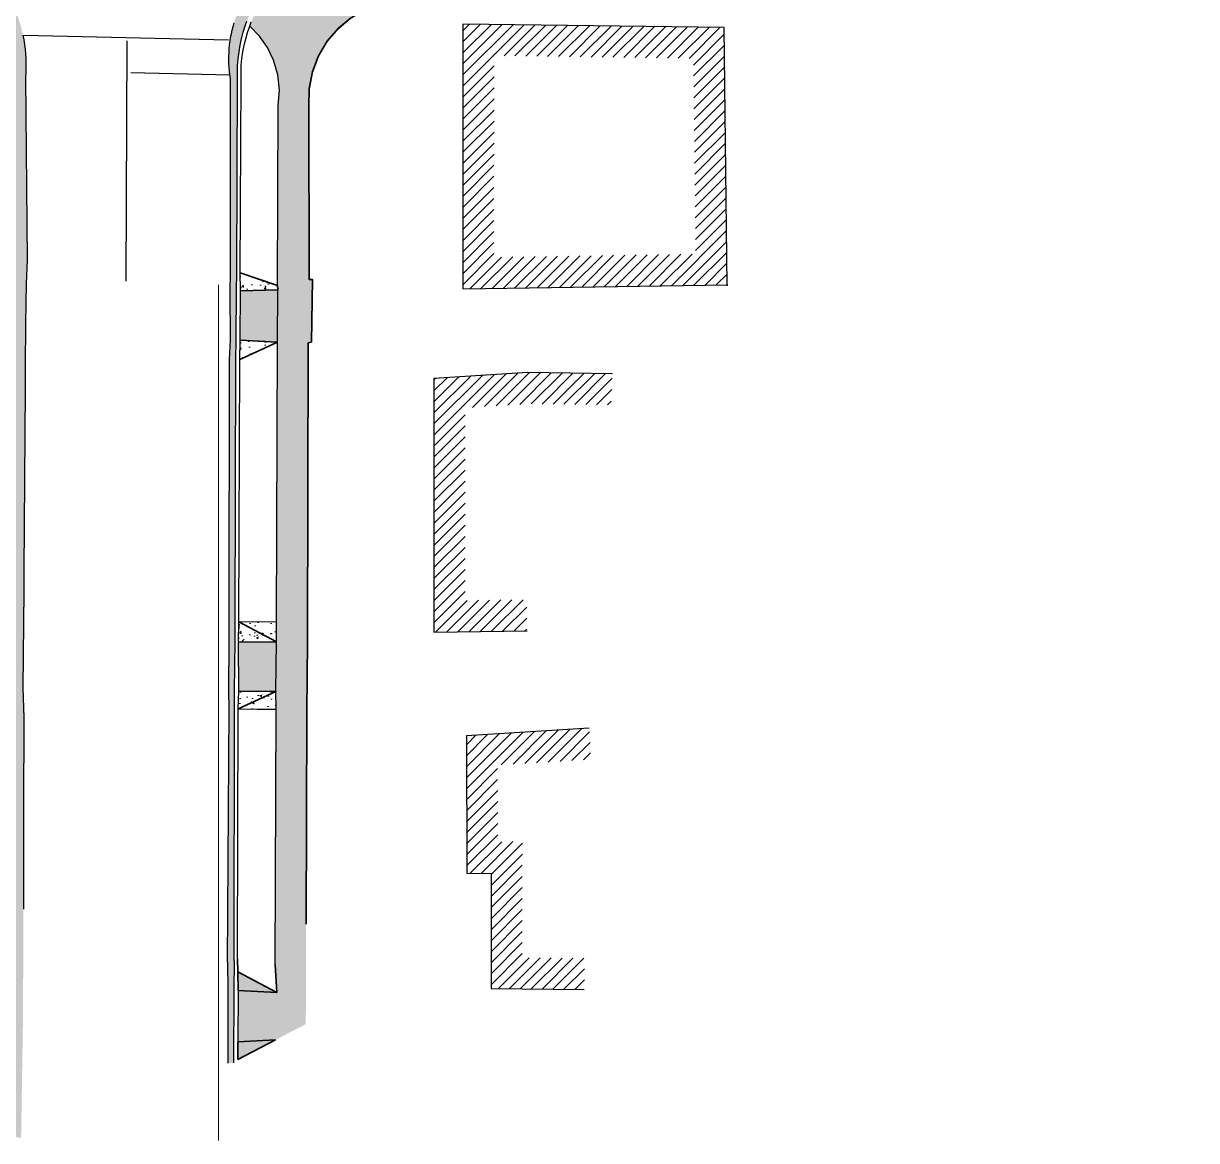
# Model space of a CAD drawing. Header units: feet. Extents: x 6437489 to 6438139, y 1883671 to 1884291.
# Drawn here: x 6437803.7 to 6437991.7, y 1883670.6 to 1883849.6 of the extents above; entities that cross this region are included whole.
import ezdxf
from ezdxf.lldxf.tags import DXFTag

# ---------------------------------------------------------------- set-up
doc = ezdxf.new("R2010")
doc.units = ezdxf.units.FT
doc.header["$MEASUREMENT"] = 0
for name, color, linetype, lineweight in [('V-DETL-PATT-BLDG-', 253, 'Continuous', 13), ('V-DETL-PATT-CONC-', 253, 'Continuous', 13), ('VF-BLDG-LINE-', 253, 'Continuous', 25), ('VF-ROAD-DRIV-LINE-', 253, 'Continuous', 35), ('VF-ROAD-STRP-WHIT-LINE-', 253, 'Continuous', 25), ('VF-ROAD-STRP-YELO-LINE-', 253, 'Continuous', 25), ('VF-SSWR-PIPE-LINE-QLA-', 253, 'SEWER', 15), ('VF-TOPO-CONC-EDGE-LINE-', 253, 'Continuous', 25), ('VF-TOPO-CONC-GTFL-LINE-', 253, 'Continuous', 25), ('VF-TOPO-CONC-LIPG-LINE-', 253, 'Continuous', 25), ('VF-TOPO-CONC-SWLK-LINE-', 253, 'Continuous', 25), ('VF-TOPO-CONC-TBCB-LINE-', 253, 'Continuous', 25), ('VF-TOPO-CONC-TBWK-LINE-', 253, 'Continuous', 35)]:
    doc.layers.add(name, color=color, linetype=linetype, lineweight=lineweight)
doc.styles.get("Standard").update_dxf_attribs({"font": 'arial.ttf'})
tags = doc.linetypes.add('SEWER', pattern='A,1,-0.03,["SS",Standard,S=0.08,R=0,X=0,Y=-0.04],-0.16,1', length=2.19).pattern_tags.tags
tags[6] = DXFTag(74, 10)
pattern_1 = [(50, (1025.4142, -610.477), (3.586300913, -0.3137606749), [0.375, -4.125]), (355, (1025.4142, -610.477), (-0.693756668, 3.7609606685), [0.3, -3.3]), (100.45144446, (1025.713, -610.5032), (2.8925442336, 3.4471999548), [0.31870096, -3.50571056]), (46.1842, (1025.414, -609.477), (5.3362066534, -0.827596404), [0.5625, -6.1875]), (96.63563549, (1025.859, -609.546), (4.6733097284, 4.870593004), [0.47805171, -5.2585688]), (351.18416399, (1025.414, -609.477), (4.6733097253, 4.8705930013), [0.45, -4.950000005]), (21, (1025.9142, -609.727), (2.9845352606, -2.0130944533), [0.375, -4.125]), (326, (1025.9142, -609.727), (1.2165766596, 3.6257502252), [0.3, -3.3]), (71.45144474, (1026.163, -609.895), (4.2011118836, 1.612655764), [0.31870095, -3.50571056]), (37.5, (1025.4142, -610.4771), (0.06079927659, 1.66446926916), [0, -3.26, 0, -3.35, 0, -3.3125]), (7.5, (1025.4142, -610.477), (1.3153476872, 1.9720585594), [0, -1.91, 0, -3.185, 0, -1.2625]), (327.5, (1024.2992, -610.4771), (2.66911218086, -0.11277435867), [0, -1.25, 0, -3.9, 0, -5.175]), (317.5, (1023.7992, -610.477), (2.9159308467, 0.5005249117), [0, -1.625, 0, -2.59, 0, -3.675])]
pattern_2 = [(45, (0, 0), (-0.88388347648, 0.88388347648), [])]

msp = doc.modelspace()

# ---------------------------------------------------------------- hatches: boundary and pattern name
at = {"layer": 'V-DETL-PATT-BLDG-'}
h = msp.add_hatch(dxfattribs=at)
h.set_pattern_fill('ANSI31', color=256, scale=10)
h.set_pattern_definition(pattern_2)
h.paths.add_polyline_path([(6437916.04, 1883848.92), (6437874.17, 1883849.49), (6437874.13, 1883807.06), (6437916.52, 1883807.72)])
h.paths.add_polyline_path([(6437879.17, 1883844.42), (6437911.1, 1883843.98), (6437911.47, 1883812.65), (6437879.13, 1883812.14)], flags=16)
h = msp.add_hatch(dxfattribs=at)
h.set_pattern_fill('ANSI31', color=256, scale=10)
h.set_pattern_definition(pattern_2)
h.paths.add_polyline_path([(6437898.13, 1883793.48), (6437884.59, 1883793.65), (6437869.53, 1883792.71), (6437869.5, 1883752.09), (6437884.39, 1883752.29), (6437884.39, 1883757.29), (6437874.5, 1883757.16), (6437874.53, 1883788.01), (6437884.71, 1883788.65), (6437897.9, 1883788.49)])
h = msp.add_hatch(dxfattribs=at)
h.set_pattern_fill('ANSI31', color=256, scale=10)
h.set_pattern_definition(pattern_2)
h.paths.add_polyline_path([(6437879.73, 1883730.77), (6437894.7, 1883731.69), (6437894.4, 1883736.68), (6437874.72, 1883735.47), (6437874.77, 1883713.41), (6437878.68, 1883713.47), (6437878.67, 1883694.98), (6437893.64, 1883694.85), (6437893.64, 1883699.85), (6437883.68, 1883699.94), (6437883.69, 1883718.55), (6437879.76, 1883718.49)])
at = {"layer": 'V-DETL-PATT-CONC-'}
h = msp.add_hatch(dxfattribs=at)
h.set_pattern_fill('AR-CONC', color=256, scale=0.5)
h.set_pattern_definition(pattern_1)
h.paths.add_polyline_path([(6437844.28, 1883750.53), (6437838.23, 1883750.49), (6437838.25, 1883742.64), (6437844.21, 1883742.57)])
h.paths.add_polyline_path([(6437801.32, 1883763.16), (6437795.29, 1883763.18), (6437795.16, 1883738.39), (6437801.28, 1883738.53)], flags=17)
h.paths.add_polyline_path([(6437801.62, 1883801.51), (6437795.36, 1883801.53), (6437795.39, 1883794.45), (6437801.57, 1883794.44)], flags=17)
h.paths.add_polyline_path([(6437801.57, 1883794.44), (6437795.39, 1883794.45), (6437795.38, 1883791.69), (6437801.48, 1883791.24)], flags=17)
h.paths.add_polyline_path([(6437801.65, 1883807.98), (6437795.39, 1883807.93), (6437795.36, 1883801.53), (6437801.62, 1883801.51)], flags=17)
h.paths.add_polyline_path([(6437801.57, 1883811.46), (6437795.52, 1883811.49), (6437795.39, 1883807.93), (6437801.65, 1883807.98)], flags=17)
h.paths.add_polyline_path([(6437844.49, 1883806.92), (6437838.5, 1883806.79), (6437838.48, 1883798.88), (6437844.43, 1883798.56)])
h.paths.add_polyline_path([(6437844.11, 1883856.56), (6437843.68, 1883856), (6437843.27, 1883855.43), (6437842.88, 1883854.84), (6437842.51, 1883854.25), (6437842.15, 1883853.64), (6437841.8, 1883853.03), (6437841.47, 1883852.41), (6437841.15, 1883851.78), (6437848.98, 1883850.11), (6437850.45, 1883851.58)])
h.paths.add_polyline_path([(6437847.49, 1883860.04), (6437847.02, 1883859.66), (6437846.57, 1883859.25), (6437846.13, 1883858.83), (6437845.7, 1883858.4), (6437845.29, 1883857.95), (6437844.88, 1883857.5), (6437844.11, 1883856.56), (6437850.45, 1883851.58), (6437852.2, 1883853.31)])
h.paths.add_polyline_path([(6437852.71, 1883860.73), (6437851.23, 1883860.76), (6437848.56, 1883860.8), (6437848.05, 1883860.46), (6437847.49, 1883860.04), (6437852.2, 1883853.31), (6437853.64, 1883854.8)])
h.paths.add_polyline_path([(6437798.06, 1883854.7), (6437797.71, 1883855.27), (6437797.33, 1883855.83), (6437796.93, 1883856.37), (6437790.23, 1883851.44), (6437791.65, 1883849.98), (6437799.64, 1883851.71), (6437799.04, 1883852.92), (6437798.72, 1883853.52), (6437798.4, 1883854.11)], flags=17)
h.paths.add_polyline_path([(6437796.51, 1883856.9), (6437796.07, 1883857.41), (6437795.62, 1883857.9), (6437795.14, 1883858.39), (6437794.66, 1883858.86), (6437794.16, 1883859.31), (6437793.64, 1883859.75), (6437793.12, 1883860.17), (6437788.14, 1883853.66), (6437790.23, 1883851.44), (6437796.93, 1883856.37)], flags=17)
h.paths.add_polyline_path([(6437793.12, 1883860.17), (6437792.6, 1883860.57), (6437792.06, 1883860.95), (6437791.51, 1883861.31), (6437791.1, 1883861.56), (6437790.75, 1883861.57), (6437789.72, 1883861.58), (6437789.14, 1883861.58), (6437787.83, 1883861.59), (6437787.38, 1883861.6), (6437784.81, 1883861.6), (6437783.31, 1883861.62), (6437782.82, 1883861.27), (6437780.72, 1883860.32), (6437778.47, 1883859.81), (6437740.04, 1883859.32), (6437697.1, 1883859.36), (6437681.57, 1883859.39), (6437529.26, 1883860.19), (6437530.74, 1883854.98), (6437664.87, 1883854.64), (6437666.96, 1883854.63), (6437670.59, 1883854.62), (6437674.1, 1883854.6), (6437675.78, 1883854.6), (6437679.72, 1883854.58), (6437681.7, 1883854.57), (6437696.96, 1883854.49), (6437740.75, 1883854.59), (6437771.76, 1883854.69), (6437774.65, 1883854.28), (6437777.45, 1883853.47), (6437780.1, 1883852.28), (6437782.56, 1883850.71), (6437784.78, 1883848.82), (6437786.7, 1883846.63), (6437788.31, 1883844.17), (6437789.54, 1883841.51), (6437790.39, 1883838.69), (6437790.82, 1883835.79), (6437790.84, 1883832.85), (6437790.62, 1883806.05), (6437790.44, 1883783.68), (6437790.37, 1883762.96), (6437790.35, 1883736.19), (6437789.74, 1883732.8), (6437789.61, 1883724.73), (6437777.68, 1883724.75), (6437777.72, 1883723.9), (6437777.79, 1883722.86), (6437789.63, 1883722.83), (6437789.76, 1883713.95), (6437789.76, 1883713.36), (6437790.2, 1883713.31), (6437795.01, 1883713.26), (6437795.3, 1883713.31), (6437795.6, 1883713.34), (6437795.91, 1883713.36), (6437796.22, 1883713.35), (6437796.53, 1883713.33), (6437796.84, 1883713.28), (6437797.14, 1883713.22), (6437797.45, 1883713.15), (6437797.75, 1883713.06), (6437798.04, 1883712.95), (6437798.33, 1883712.82), (6437798.6, 1883712.68), (6437798.87, 1883712.53), (6437799.12, 1883712.36), (6437799.36, 1883712.18), (6437799.59, 1883711.98), (6437799.92, 1883711.64), (6437800.22, 1883711.27), (6437800.5, 1883710.87), (6437800.73, 1883710.44), (6437800.93, 1883710), (6437801.07, 1883709.54), (6437801.13, 1883709.31), (6437801.17, 1883709.08), (6437801.2, 1883708.84), (6437801.21, 1883708.61), (6437801.2, 1883708.26), (6437801.17, 1883707.91), (6437801.23, 1883706.97), (6437801.14, 1883697.27), (6437801.24, 1883691.2), (6437801.21, 1883671.45), (6437801.77, 1883671.39), (6437803.37, 1883671.05), (6437803.68, 1883690.8), (6437803.7, 1883696.62), (6437803.74, 1883707.72), (6437803.77, 1883723.74), (6437803.82, 1883738.42), (6437803.65, 1883743.18), (6437803.8, 1883758.73), (6437803.82, 1883761.91), (6437804.03, 1883791.09), (6437804.04, 1883794.54), (6437804.09, 1883801.55), (6437804.19, 1883807.96), (6437804.33, 1883811.66), (6437804.06, 1883840.93), (6437804.11, 1883841.68), (6437804.14, 1883842.43), (6437804.14, 1883843.18), (6437804.12, 1883843.94), (6437804.07, 1883844.69), (6437804, 1883845.45), (6437803.91, 1883846.2), (6437803.79, 1883846.95), (6437803.65, 1883847.7), (6437803.49, 1883848.44), (6437803.31, 1883849.17), (6437803.1, 1883849.9), (6437802.87, 1883850.62), (6437802.62, 1883851.33), (6437802.35, 1883852.03), (6437802.05, 1883852.72), (6437801.72, 1883853.42), (6437801.36, 1883854.12), (6437800.98, 1883854.8), (6437800.58, 1883855.47), (6437800.16, 1883856.13), (6437799.72, 1883856.77), (6437799.26, 1883857.4), (6437798.78, 1883858.02), (6437798.34, 1883858.56), (6437797.88, 1883859.1), (6437797.4, 1883859.62), (6437796.92, 1883860.13), (6437796.42, 1883860.62), (6437795.9, 1883861.1), (6437795.44, 1883861.51), (6437794.08, 1883861.53), (6437793.8, 1883861.53), (6437792.9, 1883861.54), (6437791.1, 1883861.56), (6437791.51, 1883861.31), (6437792.06, 1883860.95), (6437792.6, 1883860.57), (6437793.12, 1883860.17), (6437793.64, 1883859.75), (6437794.16, 1883859.31), (6437794.66, 1883858.86), (6437795.14, 1883858.39), (6437795.62, 1883857.9), (6437796.07, 1883857.41), (6437796.51, 1883856.9), (6437796.93, 1883856.37), (6437797.33, 1883855.83), (6437797.71, 1883855.27), (6437798.06, 1883854.7), (6437798.4, 1883854.11), (6437798.72, 1883853.52), (6437799.04, 1883852.92), (6437799.64, 1883851.71), (6437800.21, 1883850.52), (6437800.48, 1883849.91), (6437800.72, 1883849.3), (6437800.89, 1883848.8), (6437801.05, 1883848.28), (6437801.19, 1883847.77), (6437801.32, 1883847.25), (6437801.43, 1883846.72), (6437801.52, 1883846.19), (6437801.6, 1883845.65), (6437801.66, 1883845.12), (6437801.71, 1883844.58), (6437801.74, 1883844.04), (6437801.75, 1883843.5), (6437801.75, 1883842.96), (6437801.73, 1883842.43), (6437801.7, 1883841.89), (6437801.65, 1883841.36), (6437801.58, 1883840.83), (6437801.57, 1883811.46), (6437801.65, 1883807.98), (6437801.62, 1883801.51), (6437801.57, 1883794.44), (6437801.48, 1883791.24), (6437801.32, 1883763.17), (6437801.32, 1883763.16), (6437801.28, 1883738.53), (6437801.28, 1883738.54), (6437800.92, 1883737.21), (6437800.21, 1883736.03), (6437799.22, 1883735.08), (6437797.98, 1883734.42), (6437796.6, 1883734.12), (6437795.2, 1883734.21), (6437795.16, 1883738.39), (6437795.29, 1883763.18), (6437795.38, 1883791.69), (6437795.39, 1883794.45), (6437795.36, 1883801.53), (6437795.39, 1883807.93), (6437795.52, 1883811.49), (6437795.69, 1883839.29), (6437795.63, 1883841.07), (6437795.89, 1883842.83), (6437796.45, 1883844.52), (6437797.52, 1883846.41), (6437798.96, 1883848.03), (6437800.72, 1883849.3), (6437800.48, 1883849.91), (6437800.21, 1883850.52), (6437799.64, 1883851.71), (6437791.65, 1883849.98), (6437790.23, 1883851.44), (6437788.14, 1883853.66)])
h.paths.add_polyline_path([(6437799.57, 1884053.98), (6437799.87, 1884054.63), (6437794.38, 1884057.24), (6437794.03, 1884056.38), (6437793.64, 1884055.53), (6437793.2, 1884054.71), (6437792.72, 1884053.91), (6437796.87, 1884049.75), (6437797.32, 1884050.3), (6437797.75, 1884050.88), (6437798.16, 1884051.47), (6437798.55, 1884052.08), (6437798.91, 1884052.7), (6437799.25, 1884053.33)])
h.paths.add_polyline_path([(6437796.54, 1884049.38), (6437796.87, 1884049.75), (6437792.72, 1884053.91), (6437792.43, 1884053.47), (6437792.13, 1884053.05), (6437791.81, 1884052.63), (6437791.49, 1884052.22), (6437790.8, 1884051.43), (6437790.08, 1884050.67), (6437793.97, 1884047.02), (6437794.74, 1884047.66), (6437795.48, 1884048.32), (6437796.2, 1884049.02)])
h.paths.add_polyline_path([(6437790.08, 1884050.67), (6437789.34, 1884049.96), (6437788.58, 1884049.28), (6437787.78, 1884048.63), (6437786.95, 1884048.03), (6437789.03, 1884043.87), (6437790.3, 1884044.6), (6437791.57, 1884045.35), (6437792.19, 1884045.74), (6437792.8, 1884046.15), (6437793.39, 1884046.57), (6437793.97, 1884047.02)])
h = msp.add_hatch(dxfattribs=at)
h.set_pattern_fill('AR-CONC', color=256, scale=0.5)
h.set_pattern_definition([(50, (746.673, -685.2583), (3.586300913, -0.3137606749), [0.375, -4.125]), (355, (746.673, -685.2583), (-0.693756668, 3.7609606685), [0.3, -3.3]), (100.45144446, (746.9718, -685.2844), (2.8925442336, 3.4471999548), [0.31870096, -3.50571056]), (46.1842, (746.673, -684.2583), (5.3362066534, -0.827596404), [0.5625, -6.1875]), (96.63563549, (747.1176, -684.327), (4.6733097284, 4.870593004), [0.47805171, -5.2585688]), (351.18416399, (746.673, -684.2583), (4.6733097253, 4.8705930013), [0.45, -4.950000005]), (21, (747.173, -684.5083), (2.9845352606, -2.0130944533), [0.375, -4.125]), (326, (747.173, -684.5083), (1.2165766596, 3.6257502252), [0.3, -3.3]), (71.45144474, (747.4216, -684.676), (4.2011118836, 1.612655764), [0.31870095, -3.50571056]), (37.5, (746.6729, -685.2583), (0.06079927659, 1.66446926916), [0, -3.26, 0, -3.35, 0, -3.3125]), (7.5, (746.673, -685.2583), (1.3153476872, 1.9720585594), [0, -1.91, 0, -3.185, 0, -1.2625]), (327.5, (745.5579, -685.2583), (2.66911218086, -0.11277435867), [0, -1.25, 0, -3.9, 0, -5.175]), (317.5, (745.058, -685.2583), (2.9159308467, 0.5005249117), [0, -1.625, 0, -2.59, 0, -3.675])])
h.paths.add_polyline_path([(6437849.57, 1883862.05), (6437850.18, 1883862.41), (6437850.81, 1883862.75), (6437851.45, 1883863.07), (6437852.09, 1883863.37), (6437852.74, 1883863.65), (6437853.39, 1883863.92), (6437854.05, 1883864.16), (6437854.73, 1883864.39), (6437855.41, 1883864.6), (6437856.09, 1883864.78), (6437856.78, 1883864.95), (6437857.48, 1883865.1), (6437858.18, 1883865.24), (6437858.88, 1883865.35), (6437859.59, 1883865.44), (6437860.3, 1883865.51), (6437861, 1883865.56), (6437861.71, 1883865.59), (6437862.42, 1883865.6), (6437863.12, 1883865.59), (6437885.54, 1883865.52), (6437922.86, 1883865.52), (6437970.56, 1883865.28), (6438008.73, 1883865.33), (6438043.48, 1883865.2), (6438051.69, 1883865.4), (6438060.09, 1883865.59), (6438068.31, 1883865.29), (6438087.81, 1883865.14), (6438088.88, 1883865.1), (6438089.95, 1883865.02), (6438091.02, 1883864.88), (6438092.08, 1883864.7), (6438093.14, 1883864.46), (6438094.18, 1883864.18), (6438095.2, 1883863.85), (6438096.2, 1883863.48), (6438096.86, 1883863.2), (6438097.52, 1883862.89), (6438098.8, 1883862.25), (6438099.98, 1883861.61), (6438100.56, 1883861.28), (6438101.13, 1883860.94), (6438101.7, 1883860.59), (6438102.26, 1883860.22), (6438102.8, 1883859.83), (6438103.33, 1883859.42), (6438104.13, 1883858.76), (6438104.91, 1883858.06), (6438105.65, 1883857.32), (6438106.35, 1883856.55), (6438106.89, 1883855.92), (6438107.4, 1883855.26), (6438107.89, 1883854.58), (6438108.36, 1883853.89), (6438108.8, 1883853.17), (6438109.22, 1883852.45), (6438109.61, 1883851.71), (6438109.97, 1883850.96), (6438111.26, 1883852.16), (6438110.89, 1883852.88), (6438110.5, 1883853.58), (6438110.08, 1883854.27), (6438109.65, 1883854.95), (6438109.19, 1883855.62), (6438108.71, 1883856.26), (6438108.21, 1883856.89), (6438107.69, 1883857.51), (6438106.99, 1883858.27), (6438106.25, 1883859.01), (6438105.49, 1883859.72), (6438104.7, 1883860.39), (6438104.12, 1883860.85), (6438103.52, 1883861.28), (6438102.9, 1883861.69), (6438102.27, 1883862.09), (6438100.99, 1883862.85), (6438099.71, 1883863.59), (6438098.32, 1883864.39), (6438097.61, 1883864.77), (6438096.89, 1883865.12), (6438096.32, 1883865.37), (6438095.74, 1883865.6), (6438095.16, 1883865.81), (6438094.57, 1883866.01), (6438093.97, 1883866.2), (6438093.36, 1883866.36), (6438092.76, 1883866.51), (6438092.14, 1883866.64), (6438091.53, 1883866.76), (6438090.91, 1883866.86), (6438090.29, 1883866.94), (6438089.66, 1883867), (6438089.04, 1883867.05), (6438088.42, 1883867.08), (6438087.8, 1883867.09), (6438087.18, 1883867.08), (6438067.84, 1883867.39), (6438060.55, 1883867.42), (6438050.54, 1883867.33), (6438043.37, 1883867.1), (6438008.88, 1883867.26), (6437970.19, 1883867.33), (6437922.7, 1883867.48), (6437885.1, 1883867.53), (6437862.99, 1883867.37), (6437862.24, 1883867.37), (6437861.5, 1883867.36), (6437860.75, 1883867.32), (6437860, 1883867.26), (6437859.25, 1883867.18), (6437858.5, 1883867.08), (6437857.76, 1883866.96), (6437857.02, 1883866.82), (6437856.28, 1883866.66), (6437855.55, 1883866.48), (6437854.82, 1883866.28), (6437854.1, 1883866.06), (6437853.39, 1883865.81), (6437852.69, 1883865.56), (6437851.99, 1883865.28), (6437851.31, 1883864.98), (6437850.59, 1883864.64), (6437849.88, 1883864.29), (6437849.19, 1883863.91), (6437848.5, 1883863.52), (6437847.82, 1883863.1), (6437847.16, 1883862.66), (6437846.52, 1883862.2), (6437845.89, 1883861.72), (6437845.4, 1883861.32), (6437844.92, 1883860.9), (6437844.45, 1883860.47), (6437843.99, 1883860.03), (6437843.54, 1883859.58), (6437843.1, 1883859.11), (6437842.68, 1883858.64), (6437842.26, 1883858.16), (6437841.74, 1883857.53), (6437841.25, 1883856.89), (6437840.77, 1883856.23), (6437840.31, 1883855.56), (6437839.87, 1883854.87), (6437839.45, 1883854.17), (6437839.06, 1883853.46), (6437838.7, 1883852.73), (6437838.42, 1883852.12), (6437838.15, 1883851.5), (6437837.9, 1883850.87), (6437837.67, 1883850.24), (6437837.49, 1883849.67), (6437837.33, 1883849.1), (6437837.18, 1883848.52), (6437837.06, 1883847.93), (6437836.95, 1883847.34), (6437836.85, 1883846.74), (6437836.78, 1883846.15), (6437836.72, 1883845.54), (6437836.69, 1883844.94), (6437836.67, 1883844.34), (6437836.66, 1883843.74), (6437836.68, 1883843.14), (6437836.72, 1883842.54), (6437836.77, 1883841.94), (6437836.84, 1883841.35), (6437836.93, 1883840.76), (6437836.9, 1883809.46), (6437836.89, 1883806.75), (6437836.92, 1883798.89), (6437836.78, 1883795.71), (6437836.72, 1883753.55), (6437836.71, 1883750.58), (6437836.68, 1883742.73), (6437836.71, 1883739.8), (6437836.47, 1883699.23), (6437836.52, 1883694.64), (6437836.49, 1883683.04), (6437837.42, 1883683.08), (6437837.46, 1883694.72), (6437837.49, 1883699.44), (6437837.59, 1883739.82), (6437837.57, 1883742.7), (6437837.68, 1883750.58), (6437837.66, 1883753.7), (6437837.78, 1883795.7), (6437837.84, 1883798.9), (6437837.91, 1883806.87), (6437837.93, 1883809.63), (6437838.05, 1883840.69), (6437838.03, 1883841.77), (6437838.07, 1883842.85), (6437838.15, 1883843.93), (6437838.29, 1883845.01), (6437838.47, 1883846.08), (6437838.7, 1883847.14), (6437838.97, 1883848.18), (6437839.3, 1883849.21), (6437839.56, 1883849.93), (6437839.85, 1883850.64), (6437840.15, 1883851.35), (6437840.48, 1883852.04), (6437840.81, 1883852.69), (6437841.17, 1883853.34), (6437841.54, 1883853.97), (6437841.93, 1883854.59), (6437842.34, 1883855.21), (6437842.77, 1883855.8), (6437843.21, 1883856.39), (6437843.67, 1883856.96), (6437844.07, 1883857.43), (6437844.49, 1883857.9), (6437844.92, 1883858.35), (6437845.35, 1883858.79), (6437845.8, 1883859.22), (6437846.26, 1883859.64), (6437846.74, 1883860.05), (6437847.22, 1883860.44), (6437847.79, 1883860.87), (6437848.37, 1883861.28), (6437848.96, 1883861.67)])
h = msp.add_hatch(dxfattribs=at)
h.set_pattern_fill('AR-CONC', color=256, scale=0.5)
h.set_pattern_definition([(50, (1593.18, -487.4838), (3.586300913, -0.3137606749), [0.375, -4.125]), (355, (1593.18, -487.4838), (-0.693756668, 3.7609606685), [0.3, -3.3]), (100.45144446, (1593.479, -487.51), (2.8925442336, 3.4471999548), [0.31870096, -3.50571056]), (46.1842, (1593.18, -486.4838), (5.3362066534, -0.827596404), [0.5625, -6.1875]), (96.63563549, (1593.6247, -486.5527), (4.6733097284, 4.870593004), [0.47805171, -5.2585688]), (351.18416399, (1593.18, -486.484), (4.6733097253, 4.8705930013), [0.45, -4.950000005]), (21, (1593.68, -486.7338), (2.9845352606, -2.0130944533), [0.375, -4.125]), (326, (1593.68, -486.7338), (1.2165766596, 3.6257502252), [0.3, -3.3]), (71.45144474, (1593.9287, -486.9015), (4.2011118836, 1.612655764), [0.31870095, -3.50571056]), (37.5, (1593.18, -487.4838), (0.06079927659, 1.66446926916), [0, -3.26, 0, -3.35, 0, -3.3125]), (7.5, (1593.18, -487.4838), (1.3153476872, 1.9720585594), [0, -1.91, 0, -3.185, 0, -1.2625]), (327.5, (1592.065, -487.4838), (2.66911218086, -0.11277435867), [0, -1.25, 0, -3.9, 0, -5.175]), (317.5, (1591.565, -487.4838), (2.9159308467, 0.5005249117), [0, -1.625, 0, -2.59, 0, -3.675])])
h.paths.add_polyline_path([(6438098.25, 1883861.85), (6438097.72, 1883862.11), (6438097.18, 1883862.36), (6438096.64, 1883862.6), (6438096.1, 1883862.82), (6438094.91, 1883860.98), (6438093.37, 1883859.43), (6438091.53, 1883858.24), (6438089.36, 1883857.44), (6438087.06, 1883857.14), (6438084.76, 1883857.36), (6438068.02, 1883857.39), (6438042.88, 1883857.47), (6438009.59, 1883857.49), (6437970.84, 1883857.48), (6437966.3, 1883856.5), (6437956.21, 1883856.5), (6437951.24, 1883857.6), (6437942.36, 1883857.61), (6437937.41, 1883856.62), (6437923.14, 1883858.29), (6437922.45, 1883857.7), (6437887.49, 1883857.94), (6437862.27, 1883858.09), (6437860.89, 1883858.05), (6437859.54, 1883858.36), (6437858.28, 1883859.03), (6437857.25, 1883860.01), (6437854.17, 1883863.53), (6437853.27, 1883863.18), (6437852.38, 1883862.8), (6437853.64, 1883854.8), (6437852.2, 1883853.31), (6437850.45, 1883851.58), (6437848.98, 1883850.11), (6437841.15, 1883851.78), (6437840.84, 1883851.14), (6437840.54, 1883850.49), (6437840.26, 1883849.83), (6437840, 1883849.17), (6437841.56, 1883847.56), (6437842.85, 1883845.73), (6437843.82, 1883843.71), (6437844.5, 1883841.36), (6437844.75, 1883838.92), (6437844.57, 1883836.48), (6437844.45, 1883807.61), (6437844.49, 1883806.92), (6437844.43, 1883798.56), (6437844.32, 1883753.68), (6437844.28, 1883750.53), (6437844.21, 1883742.57), (6437844.22, 1883739.72), (6437844.08, 1883698.84), (6437844.33, 1883694.38), (6437838.13, 1883694.67), (6437838.1, 1883686.48), (6437844.14, 1883686.77), (6437848.99, 1883689.29), (6437849.15, 1883739.36), (6437849.27, 1883750.54), (6437849.36, 1883798.43), (6437849.89, 1883798.55), (6437850.07, 1883808.57), (6437849.53, 1883808.6), (6437849.5, 1883836.4), (6437849.55, 1883839.14), (6437850.07, 1883841.82), (6437851.04, 1883844.38), (6437852.44, 1883846.73), (6437854.22, 1883848.81), (6437856.1, 1883850.39), (6437858.2, 1883851.65), (6437860.47, 1883852.58), (6437862.86, 1883853.14), (6437865.3, 1883853.33), (6437867.75, 1883853.14), (6437875, 1883853.04), (6437888.38, 1883853.03), (6437950.27, 1883852.48), (6437974.15, 1883852.43), (6438007.17, 1883852.56), (6438043.11, 1883852.62), (6438065.51, 1883852.8), (6438084.48, 1883852.76), (6438088.29, 1883852.59), (6438089.21, 1883852.48), (6438090.17, 1883852.28), (6438091.11, 1883852), (6438091.96, 1883851.66), (6438092.66, 1883851.31), (6438093.18, 1883851), (6438093.84, 1883850.57), (6438094.48, 1883850.11), (6438095.19, 1883849.56), (6438095.86, 1883848.97), (6438096.51, 1883848.35), (6438097.12, 1883847.7), (6438097.66, 1883847.07), (6438098.17, 1883846.4), (6438098.64, 1883845.72), (6438099.09, 1883845.01), (6438102.01, 1883846.08), (6438099.23, 1883849.56), (6438096.2, 1883852.6), (6438093.3, 1883854.35)])
h.paths.add_polyline_path([(6438108.39, 1883852.4), (6438108, 1883853.01), (6438107.59, 1883853.61), (6438107.16, 1883854.2), (6438106.71, 1883854.77), (6438106.26, 1883855.33), (6438105.78, 1883855.89), (6438105.08, 1883856.66), (6438104.35, 1883857.4), (6438103.59, 1883858.12), (6438102.8, 1883858.8), (6438102.27, 1883859.24), (6438101.73, 1883859.66), (6438101.17, 1883860.06), (6438100.61, 1883860.46), (6438100.03, 1883860.83), (6438099.45, 1883861.19), (6438098.85, 1883861.53), (6438098.25, 1883861.85), (6438093.3, 1883854.35), (6438096.2, 1883852.6), (6438099.23, 1883849.56), (6438102.01, 1883846.08), (6438109.56, 1883850.22), (6438109.11, 1883851.14), (6438108.76, 1883851.77)])
h.paths.add_polyline_path([(6437852.38, 1883862.8), (6437851.1, 1883862.21), (6437850.47, 1883861.9), (6437849.85, 1883861.57), (6437849.23, 1883861.22), (6437848.63, 1883860.85), (6437848.05, 1883860.46), (6437847.49, 1883860.04), (6437847.02, 1883859.66), (6437846.57, 1883859.25), (6437846.13, 1883858.83), (6437845.7, 1883858.4), (6437845.29, 1883857.95), (6437844.88, 1883857.5), (6437844.11, 1883856.56), (6437843.68, 1883856), (6437843.27, 1883855.43), (6437842.88, 1883854.84), (6437842.51, 1883854.25), (6437842.15, 1883853.64), (6437841.8, 1883853.03), (6437841.47, 1883852.41), (6437841.15, 1883851.78), (6437848.98, 1883850.11), (6437850.45, 1883851.58), (6437852.2, 1883853.31), (6437853.64, 1883854.8)], flags=17)
h.paths.add_polyline_path([(6437844.14, 1883686.77), (6437838.1, 1883686.48), (6437838.12, 1883683.63)])
h.paths.add_polyline_path([(6437838.09, 1883697.66), (6437838.13, 1883694.67), (6437844.33, 1883694.38)])
h = msp.add_hatch(dxfattribs=at)
h.set_pattern_fill('AR-CONC', color=256, scale=0.5)
h.set_pattern_definition(pattern_1)
h.paths.add_polyline_path([(6437838.47, 1883809.67), (6437838.5, 1883806.79), (6437844.49, 1883806.92), (6437844.45, 1883807.61)])
h.paths.add_polyline_path([(6437844.43, 1883798.56), (6437838.48, 1883798.88), (6437838.43, 1883795.79)])
h.paths.add_polyline_path([(6437844.32, 1883753.68), (6437838.27, 1883753.72), (6437844.28, 1883750.53)])
h.paths.add_polyline_path([(6437844.21, 1883742.57), (6437838.15, 1883739.79), (6437844.22, 1883739.72)])
h = msp.add_hatch(dxfattribs=at)
h.set_pattern_fill('AR-CONC', color=256, scale=0.5)
h.set_pattern_definition(pattern_1)
h.paths.add_polyline_path([(6437844.21, 1883742.57), (6437838.25, 1883742.64), (6437838.15, 1883739.79)])
h.paths.add_polyline_path([(6437838.27, 1883753.72), (6437838.23, 1883750.49), (6437844.28, 1883750.53)])

# ---------------------------------------------------------------- linework, layer by layer
at = {"layer": 'VF-BLDG-LINE-'}
for p, q in [((6437874.17, 1883849.49), (6437874.13, 1883807.06)), ((6437916.04, 1883848.92), (6437874.17, 1883849.49)), ((6437916.53, 1883807.55), (6437916.04, 1883848.92)), ((6437874.13, 1883807.06), (6437916.61, 1883807.72)), ((6437884.59, 1883793.65), (6437869.53, 1883792.71)), ((6437898.13, 1883793.48), (6437884.59, 1883793.65)), ((6437869.53, 1883792.71), (6437869.5, 1883752.09)), ((6437869.5, 1883752.09), (6437884.46, 1883752.29)), ((6437894.4, 1883736.68), (6437874.72, 1883735.47)), ((6437874.72, 1883735.47), (6437874.77, 1883713.41)), ((6437874.77, 1883713.41), (6437878.68, 1883713.47)), ((6437878.68, 1883713.47), (6437878.67, 1883694.98)), ((6437878.67, 1883694.98), (6437893.6, 1883694.85))]:
    msp.add_line(p, q, dxfattribs=at)
for points in [[(6437916.53, 1883807.55), (6437916.04, 1883848.92), (6437874.17, 1883849.49), (6437874.13, 1883807.06), (6437916.61, 1883807.72)], [(6437898.13, 1883793.48), (6437884.59, 1883793.65), (6437869.53, 1883792.71), (6437869.5, 1883752.09), (6437884.46, 1883752.29)], [(6437894.4, 1883736.68), (6437874.72, 1883735.47), (6437874.77, 1883713.41), (6437878.68, 1883713.47), (6437878.67, 1883694.98), (6437893.6, 1883694.85)]]:
    msp.add_lwpolyline(points, dxfattribs=at)
at = {"layer": 'VF-ROAD-DRIV-LINE-'}
for p, q in [((6437844.28, 1883750.53), (6437838.27, 1883753.72)), ((6437838.23, 1883750.49), (6437844.28, 1883750.53)), ((6437838.15, 1883739.79), (6437844.21, 1883742.57)), ((6437844.21, 1883742.57), (6437838.25, 1883742.64)), ((6437838.09, 1883697.66), (6437838.07, 1883699.76)), ((6437844.33, 1883694.38), (6437838.09, 1883697.66)), ((6437838.09, 1883697.66), (6437838.13, 1883694.67)), ((6437844.33, 1883694.38), (6437844.08, 1883698.84)), ((6437838.13, 1883694.67), (6437844.33, 1883694.38)), ((6437844.14, 1883686.77), (6437838.1, 1883686.48)), ((6437838.1, 1883686.48), (6437838.12, 1883683.63)), ((6437838.12, 1883683.63), (6437844.14, 1883686.77)), ((6437844.14, 1883686.77), (6437844.14, 1883686.77))]:
    msp.add_line(p, q, dxfattribs=at)
for points in [[(6437838.5, 1883806.78), (6437844.49, 1883806.91), (6437844.45, 1883807.6), (6437838.47, 1883809.66)], [(6437838.43, 1883795.78), (6437844.43, 1883798.55), (6437838.48, 1883798.87)], [(6437838.23, 1883750.48), (6437844.28, 1883750.52), (6437838.27, 1883753.71)], [(6437838.15, 1883739.78), (6437844.21, 1883742.56), (6437838.25, 1883742.63)]]:
    msp.add_lwpolyline(points, dxfattribs=at)
at = {"layer": 'VF-ROAD-STRP-WHIT-LINE-'}
for p, q in [((6437803.77, 1883847.72), (6437836.59, 1883846.94)), ((6437803.77, 1883847.72), (6437836.59, 1883846.94)), ((6437820.93, 1883841.7), (6437836.84, 1883841.34))]:
    msp.add_line(p, q, dxfattribs=at)
at = {"layer": 'VF-ROAD-STRP-YELO-LINE-'}
msp.add_line((6437820.32, 1883846.82), (6437820.14, 1883808.3), dxfattribs=at)
at = {"layer": 'VF-SSWR-PIPE-LINE-QLA-', "ltscale": 0.6}
msp.add_lwpolyline([(6437834.98, 1883807.73), (6437834.98, 1883670.65)], dxfattribs=at)
at = {"layer": 'VF-TOPO-CONC-EDGE-LINE-'}
for p, q in [((6437844.32, 1883753.68), (6437838.27, 1883753.72)), ((6437844.32, 1883753.67), (6437838.27, 1883753.71)), ((6437838.15, 1883739.79), (6437844.22, 1883739.72)), ((6437838.15, 1883739.78), (6437844.22, 1883739.71))]:
    msp.add_line(p, q, dxfattribs=at)
at = {"layer": 'VF-TOPO-CONC-GTFL-LINE-'}
for p, q in [((6437839.3, 1883849.21), (6437839.56, 1883849.93)), ((6437838.7, 1883847.14), (6437838.97, 1883848.18)), ((6437838.97, 1883848.18), (6437839.3, 1883849.21)), ((6437838.29, 1883845.01), (6437838.47, 1883846.08)), ((6437838.47, 1883846.08), (6437838.7, 1883847.14)), ((6437838.07, 1883842.85), (6437838.15, 1883843.93)), ((6437838.15, 1883843.93), (6437838.29, 1883845.01)), ((6437838.03, 1883841.77), (6437838.07, 1883842.85)), ((6437837.93, 1883809.63), (6437838.05, 1883840.69)), ((6437838.05, 1883840.69), (6437838.03, 1883841.77)), ((6437837.91, 1883806.87), (6437837.93, 1883809.63)), ((6437837.84, 1883798.9), (6437837.91, 1883806.87)), ((6437837.78, 1883795.7), (6437837.84, 1883798.9)), ((6437837.66, 1883753.7), (6437837.78, 1883795.7)), ((6437837.68, 1883750.58), (6437837.66, 1883753.7)), ((6437837.57, 1883742.7), (6437837.68, 1883750.58)), ((6437837.59, 1883739.82), (6437837.57, 1883742.7)), ((6437837.49, 1883699.44), (6437837.59, 1883739.82)), ((6437837.49, 1883699.44), (6437837.46, 1883694.72)), ((6437837.46, 1883694.72), (6437837.42, 1883683.08))]:
    msp.add_line(p, q, dxfattribs=at)
at = {"layer": 'VF-TOPO-CONC-LIPG-LINE-'}
for p, q in [((6437837.33, 1883849.1), (6437837.49, 1883849.67)), ((6437836.95, 1883847.34), (6437837.06, 1883847.93)), ((6437837.06, 1883847.93), (6437837.18, 1883848.52)), ((6437837.18, 1883848.52), (6437837.33, 1883849.1)), ((6437836.72, 1883845.54), (6437836.78, 1883846.15)), ((6437836.78, 1883846.15), (6437836.85, 1883846.74)), ((6437836.85, 1883846.74), (6437836.95, 1883847.34)), ((6437836.66, 1883843.74), (6437836.67, 1883844.34)), ((6437836.67, 1883844.34), (6437836.69, 1883844.94)), ((6437836.69, 1883844.94), (6437836.72, 1883845.54)), ((6437836.68, 1883843.14), (6437836.66, 1883843.74)), ((6437836.72, 1883842.54), (6437836.68, 1883843.14)), ((6437836.77, 1883841.94), (6437836.72, 1883842.54)), ((6437836.84, 1883841.35), (6437836.77, 1883841.94)), ((6437836.93, 1883840.76), (6437836.84, 1883841.35)), ((6437836.9, 1883809.46), (6437836.93, 1883840.76)), ((6437836.89, 1883806.75), (6437836.9, 1883809.46)), ((6437836.92, 1883798.89), (6437836.89, 1883806.75)), ((6437836.78, 1883795.71), (6437836.92, 1883798.89)), ((6437836.72, 1883753.55), (6437836.78, 1883795.71)), ((6437836.71, 1883750.58), (6437836.72, 1883753.55)), ((6437836.68, 1883742.73), (6437836.71, 1883750.58)), ((6437836.71, 1883739.8), (6437836.68, 1883742.73)), ((6437836.47, 1883699.23), (6437836.71, 1883739.8)), ((6437836.47, 1883699.23), (6437836.52, 1883694.64)), ((6437836.52, 1883694.64), (6437836.49, 1883683.04))]:
    msp.add_line(p, q, dxfattribs=at)
msp.add_lwpolyline([(6437803.65, 1883847.69), (6437803.79, 1883846.94), (6437803.91, 1883846.19), (6437804, 1883845.44), (6437804.07, 1883844.69), (6437804.12, 1883843.93), (6437804.14, 1883843.17), (6437804.14, 1883842.42), (6437804.11, 1883841.67), (6437804.06, 1883840.92), (6437804.33, 1883811.65), (6437804.19, 1883807.95), (6437804.09, 1883801.54), (6437804.04, 1883794.53), (6437804.03, 1883791.08), (6437803.82, 1883761.9), (6437803.8, 1883758.72), (6437803.65, 1883743.17), (6437803.82, 1883738.41), (6437803.77, 1883723.73), (6437803.74, 1883707.71)], dxfattribs=at)
at = {"layer": 'VF-TOPO-CONC-SWLK-LINE-'}
for p, q in [((6437841.56, 1883847.56), (6437840, 1883849.17)), ((6437842.85, 1883845.73), (6437841.56, 1883847.56)), ((6437843.82, 1883843.71), (6437842.85, 1883845.73)), ((6437844.5, 1883841.36), (6437843.82, 1883843.71)), ((6437844.75, 1883838.92), (6437844.5, 1883841.36)), ((6437844.57, 1883836.48), (6437844.75, 1883838.92)), ((6437844.45, 1883807.61), (6437844.57, 1883836.48)), ((6437844.43, 1883798.56), (6437844.49, 1883806.92)), ((6437844.49, 1883806.92), (6437844.45, 1883807.61)), ((6437844.32, 1883753.68), (6437844.43, 1883798.56)), ((6437844.28, 1883750.53), (6437844.32, 1883753.68)), ((6437844.21, 1883742.57), (6437844.28, 1883750.53)), ((6437844.22, 1883739.72), (6437844.21, 1883742.57)), ((6437844.08, 1883698.84), (6437844.22, 1883739.72))]:
    msp.add_line(p, q, dxfattribs=at)
msp.add_lwpolyline([(6437844.08, 1883698.83), (6437844.22, 1883739.71), (6437844.21, 1883742.56), (6437844.28, 1883750.52), (6437844.32, 1883753.67), (6437844.43, 1883798.55), (6437844.49, 1883806.91), (6437844.45, 1883807.6), (6437844.57, 1883836.47), (6437844.75, 1883838.91), (6437844.5, 1883841.35), (6437843.82, 1883843.7), (6437842.85, 1883845.72), (6437841.57, 1883847.56), (6437840, 1883849.16)], dxfattribs=at)
at = {"layer": 'VF-TOPO-CONC-TBCB-LINE-'}
for p, q in [((6437840, 1883849.17), (6437840.26, 1883849.83)), ((6437839.36, 1883847.13), (6437839.66, 1883848.16)), ((6437839.66, 1883848.16), (6437840, 1883849.17)), ((6437838.91, 1883845.03), (6437839.11, 1883846.08)), ((6437839.11, 1883846.08), (6437839.36, 1883847.13)), ((6437838.66, 1883842.89), (6437838.76, 1883843.96)), ((6437838.76, 1883843.96), (6437838.91, 1883845.03)), ((6437838.61, 1883841.82), (6437838.66, 1883842.89)), ((6437838.47, 1883809.67), (6437838.61, 1883840.75)), ((6437838.61, 1883840.75), (6437838.61, 1883841.82)), ((6437838.5, 1883806.79), (6437838.47, 1883809.67)), ((6437838.48, 1883798.88), (6437838.5, 1883806.79)), ((6437838.43, 1883795.79), (6437838.48, 1883798.88)), ((6437838.27, 1883753.72), (6437838.43, 1883795.79)), ((6437838.23, 1883750.49), (6437838.27, 1883753.72)), ((6437838.25, 1883742.64), (6437838.23, 1883750.49)), ((6437838.15, 1883739.79), (6437838.25, 1883742.64)), ((6437838.07, 1883699.76), (6437838.15, 1883739.79)), ((6437838.09, 1883697.66), (6437838.13, 1883694.67)), ((6437838.13, 1883694.67), (6437838.1, 1883686.48)), ((6437838.1, 1883686.48), (6437838.12, 1883683.63))]:
    msp.add_line(p, q, dxfattribs=at)
at = {"layer": 'VF-TOPO-CONC-TBWK-LINE-'}
for p, q in [((6437854.22, 1883848.81), (6437856.1, 1883850.39)), ((6437852.44, 1883846.73), (6437854.22, 1883848.81)), ((6437851.04, 1883844.38), (6437852.44, 1883846.73)), ((6437850.07, 1883841.82), (6437851.04, 1883844.38)), ((6437849.55, 1883839.14), (6437850.07, 1883841.82)), ((6437849.5, 1883836.4), (6437849.55, 1883839.14)), ((6437849.53, 1883808.6), (6437849.5, 1883836.4)), ((6437850.07, 1883808.57), (6437849.53, 1883808.6)), ((6437849.89, 1883798.55), (6437850.07, 1883808.57)), ((6437849.27, 1883750.54), (6437849.36, 1883798.43)), ((6437849.36, 1883798.43), (6437849.89, 1883798.55)), ((6437849.15, 1883739.36), (6437849.27, 1883750.54)), ((6437849.04, 1883705.32), (6437849.15, 1883739.36))]:
    msp.add_line(p, q, dxfattribs=at)
msp.add_lwpolyline([(6437849.04, 1883705.31), (6437849.15, 1883739.35), (6437849.27, 1883750.53), (6437849.36, 1883798.42), (6437849.89, 1883798.54), (6437850.07, 1883808.56), (6437849.53, 1883808.59), (6437849.5, 1883836.39), (6437849.55, 1883839.13), (6437850.07, 1883841.82), (6437851.04, 1883844.37), (6437852.44, 1883846.73), (6437854.22, 1883848.8), (6437856.1, 1883850.38), (6437858.2, 1883851.64), (6437860.48, 1883852.57), (6437862.86, 1883853.14), (6437865.31, 1883853.32), (6437867.75, 1883853.13), (6437875, 1883853.03)], dxfattribs=at)

doc.saveas('drawing.dxf')
